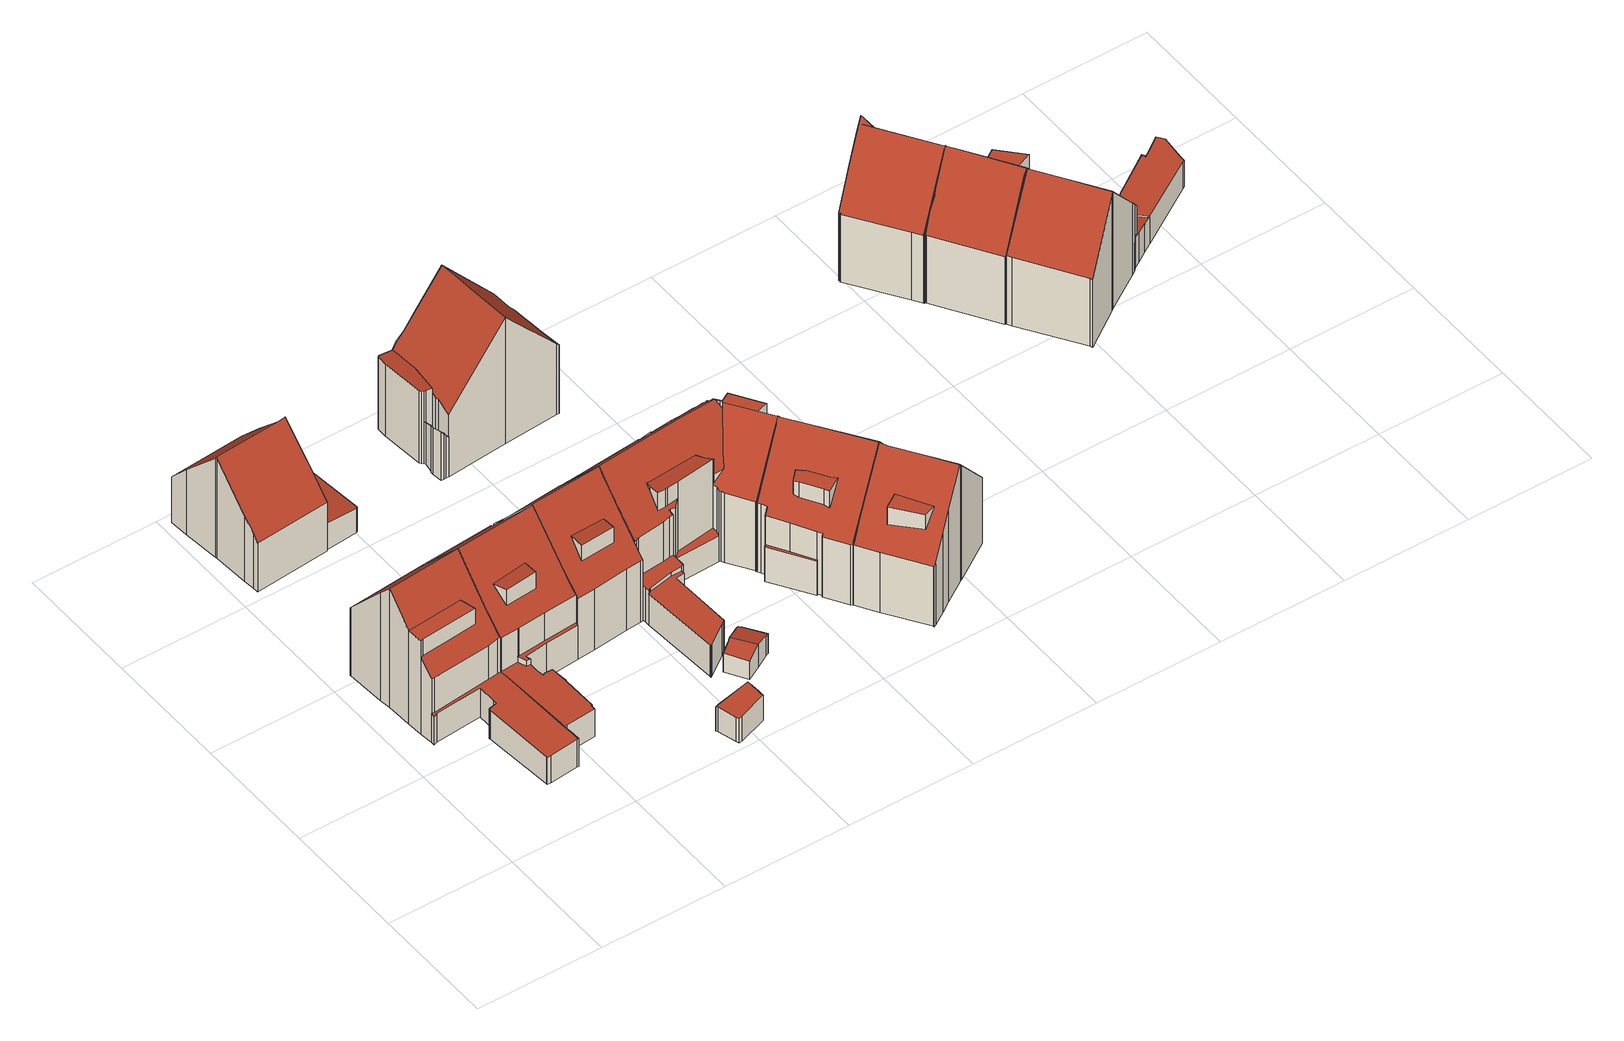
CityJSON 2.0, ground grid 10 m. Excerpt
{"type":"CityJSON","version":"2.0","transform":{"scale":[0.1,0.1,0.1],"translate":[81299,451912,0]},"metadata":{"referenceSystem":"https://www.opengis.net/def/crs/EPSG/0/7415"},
"CityObjects":{
"building1":{"type":"Building","attributes":{"dak_type":"slanted","data_area":62.7,"data_coverage":0.885,"geconstateerd":false,"gid":13467484,"h_dak_50p":7.78,"h_dak_70p":8.94,"h_dak_max":11.41,"h_dak_min":2.75,"h_maaiveld":0.327,"kas_warenhuis":false,"lod11_replace":false,"ondergronds_type":"above ground","oorspronkelijkbouwjaar":1929,"pw_actueel":"yes","pw_bron":"ahn3","reconstructie_methode":"tudelft3d-geoflow","reconstruction_skipped":false,"rmse_lod12":3.49,"rmse_lod13":1.16,"rmse_lod22":0.096,"rn":1,"status":"Pand in gebruik","t_run":136.07,"val3dity_codes_lod12":"[]","val3dity_codes_lod13":"[]","val3dity_codes_lod22":"[]"},"children":["building1-1"]},
"building1-1":{"type":"BuildingPart","parents":["building1"],"geometry":[{"type":"Solid","lod":"2.2","boundaries":[[[[0,1,2,3,4,5,6,7,8,9,10,11,12,13,14,15,16,17,18,19,20,21,22,23,24,25,26,27,28,29,30]],[[31,26,25,32]],[[33,2,1,34]],[[35,24,23,36]],[[37,19,18,38]],[[39,22,21,40]],[[40,21,20,41]],[[38,18,17,42]],[[42,17,16,43]],[[44,15,14,45]],[[43,16,15,44]],[[46,12,11,47]],[[48,3,2,33]],[[32,25,24,35]],[[49,50,8,7,51]],[[52,6,5,53]],[[54,55,56]],[[51,7,6,52]],[[57,27,26,31,58]],[[59,28,27,57,60]],[[61,9,8,50]],[[62,29,28,59]],[[63,64,55,54]],[[65,0,30,66]],[[66,30,29,62]],[[60,57,64,63]],[[58,31,67,68]],[[69,70,50,49]],[[71,72,70,69]],[[73,13,12,46]],[[68,67,72,71]],[[36,23,22,39]],[[45,14,13,73]],[[74,4,3,48]],[[53,5,4,74]],[[34,1,0,65]],[[47,11,10,75]],[[41,20,19,37]],[[75,10,9,61]],[[60,63,54,56,76,59]],[[71,69,49,51,52,53,77,62,59,76,56,55,64,57,58,68]],[[34,65,66,62,77,53,74,48,33]],[[46,47,75,61,50,70,72,67,31,32,35,36,39,40,41,37,38,42,43,44,45,73]]]],"semantics":{"surfaces":[{"type":"GroundSurface"},{"type":"WallSurface","on_footprint_edge":true},{"type":"WallSurface","on_footprint_edge":false},{"type":"RoofSurface"}],"values":[[0,1,1,1,1,1,1,1,1,1,1,1,1,1,1,1,2,1,1,1,1,1,2,1,1,2,2,2,2,1,2,1,1,1,1,1,1,1,1,3,3,3,3]]}}]},
"building2":{"type":"Building","attributes":{"dak_type":"slanted","data_area":33.39,"data_coverage":0.649,"geconstateerd":false,"gid":8998614,"h_dak_50p":7.61,"h_dak_70p":8.36,"h_dak_max":9.43,"h_dak_min":4.65,"h_maaiveld":0.327,"kas_warenhuis":false,"lod11_replace":false,"ondergronds_type":"above ground","oorspronkelijkbouwjaar":1929,"pw_actueel":"yes","pw_bron":"ahn3","reconstructie_methode":"tudelft3d-geoflow","reconstruction_skipped":false,"rmse_lod12":1.29,"rmse_lod13":1.17,"rmse_lod22":0.0284,"rn":1,"status":"Pand in gebruik","t_run":61.93,"val3dity_codes_lod12":"[]","val3dity_codes_lod13":"[]","val3dity_codes_lod22":"[]"},"children":["building2-1"]},
"building2-1":{"type":"BuildingPart","parents":["building2"],"geometry":[{"type":"Solid","lod":"2.2","boundaries":[[[[78,79,80,81,82,83,84,85,86,87,88,89,90,91,92]],[[93,83,82,94]],[[95,85,84,96]],[[97,80,79,98]],[[99,90,89,100]],[[101,81,80,97]],[[96,84,83,93]],[[94,82,81,101]],[[102,88,87,103]],[[103,87,86,104]],[[104,86,85,95]],[[105,92,91,106]],[[106,91,90,99]],[[107,78,92,105]],[[98,79,78,107]],[[100,89,88,102]],[[97,98,107,105,106,99,100,108,109,93,94,101]],[[100,102,103,104,95,96,93,109,108]]]],"semantics":{"surfaces":[{"type":"GroundSurface"},{"type":"WallSurface","on_footprint_edge":true},{"type":"RoofSurface"}],"values":[[0,1,1,1,1,1,1,1,1,1,1,1,1,1,1,1,2,2]]}}]},
"building3":{"type":"Building","attributes":{"dak_type":"slanted","data_area":64.74,"data_coverage":0.905,"geconstateerd":false,"gid":17623552,"h_dak_50p":7.92,"h_dak_70p":9.03,"h_dak_max":11.25,"h_dak_min":2.81,"h_maaiveld":0.303,"kas_warenhuis":false,"lod11_replace":false,"ondergronds_type":"above ground","oorspronkelijkbouwjaar":1929,"pw_actueel":"yes","pw_bron":"ahn3","reconstructie_methode":"tudelft3d-geoflow","reconstruction_skipped":false,"rmse_lod12":3.25,"rmse_lod13":1.45,"rmse_lod22":0.0509,"rn":1,"status":"Pand in gebruik","t_run":132.29,"val3dity_codes_lod12":"[]","val3dity_codes_lod13":"[]","val3dity_codes_lod22":"[]"},"children":["building3-1"]},
"building3-1":{"type":"BuildingPart","parents":["building3"],"geometry":[{"type":"Solid","lod":"2.2","boundaries":[[[[2,110,111,112,113,114,115,116,117,118,119,120,121,122,123,124,125,126,127,128,129,130,131,10,132,133,8,134,135,5,3]],[[136,119,118,137]],[[137,118,117,138]],[[139,140,141]],[[140,139,142,143]],[[144,126,125,145]],[[50,8,133,146]],[[147,50,148,149]],[[53,5,135,150]],[[138,117,116,151]],[[152,153,151,154]],[[75,10,131,155]],[[156,111,110,157]],[[33,2,3,158]],[[159,123,122,160]],[[161,115,114,162]],[[154,151,116,115,161]],[[163,164,165,166]],[[166,165,120,119,136]],[[160,122,121,167]],[[167,121,120,165]],[[168,127,126,144]],[[169,128,127,168]],[[150,135,134,170]],[[143,142,171]],[[162,114,113,172]],[[173,112,111,156]],[[174,175,164,163]],[[158,3,5,53]],[[157,110,2,33]],[[172,113,112,173]],[[155,131,130,176]],[[177,129,128,169]],[[176,130,129,177]],[[178,179,153,152]],[[145,125,124,180]],[[180,124,123,159]],[[170,134,8,50,147]],[[146,133,132,181]],[[181,132,10,75]],[[149,148,175,174,182]],[[182,174,179,178]],[[143,171,141,140]],[[172,173,156,157,33,158,53,183,184,162]],[[177,169,168,144,145,180,159,160,167,165,164,175,148,50,146,181,75,155,176]],[[179,174,163,166,136,137,138,151,153]],[[182,178,152,154,161,162,184,183,53,150,170,147,149],[139,141,171,142]]]],"semantics":{"surfaces":[{"type":"GroundSurface"},{"type":"WallSurface","on_footprint_edge":true},{"type":"WallSurface","on_footprint_edge":false},{"type":"RoofSurface"}],"values":[[0,1,1,2,2,1,1,2,1,1,2,1,1,1,1,1,1,2,1,1,1,1,1,1,2,1,1,2,1,1,1,1,1,1,2,1,1,1,1,1,2,2,3,3,3,3,3]]}}]},
"building4":{"type":"Building","attributes":{"dak_type":"horizontal","data_area":14.89,"data_coverage":0.859,"geconstateerd":false,"gid":9079049,"h_dak_50p":2.52,"h_dak_70p":2.57,"h_dak_max":2.8,"h_dak_min":2.33,"h_maaiveld":0.331,"kas_warenhuis":false,"lod11_replace":false,"ondergronds_type":"above ground","oorspronkelijkbouwjaar":1926,"pw_actueel":"yes","pw_bron":"ahn3","reconstructie_methode":"tudelft3d-geoflow","reconstruction_skipped":false,"rmse_lod12":0.107,"rmse_lod13":0.111,"rmse_lod22":0.0281,"rn":1,"status":"Pand in gebruik","t_run":44.8,"val3dity_codes_lod12":"[]","val3dity_codes_lod13":"[]","val3dity_codes_lod22":"[]"},"children":["building4-1"]},
"building4-1":{"type":"BuildingPart","parents":["building4"],"geometry":[{"type":"Solid","lod":"2.2","boundaries":[[[[185,186,187,81,188,189,190,191,192]],[[193,189,188,194]],[[195,186,185,196]],[[197,190,189,193]],[[198,192,191,199]],[[200,187,186,195]],[[201,81,187,200]],[[199,191,190,197]],[[194,188,81,201]],[[196,185,192,198]],[[193,194,201,200,195,196,198,199,197]]]],"semantics":{"surfaces":[{"type":"GroundSurface"},{"type":"WallSurface","on_footprint_edge":true},{"type":"RoofSurface"}],"values":[[0,1,1,1,1,1,1,1,1,1,2]]}}]},
"building5":{"type":"Building","attributes":{"dak_type":"horizontal","data_area":3.31,"data_coverage":0.661,"geconstateerd":false,"gid":12947289,"h_dak_50p":2.63,"h_dak_70p":2.64,"h_dak_max":2.71,"h_dak_min":2.62,"h_maaiveld":0.403,"kas_warenhuis":false,"lod11_replace":false,"ondergronds_type":"above ground","oorspronkelijkbouwjaar":1929,"pw_actueel":"yes","pw_bron":"ahn3","reconstructie_methode":"tudelft3d-geoflow","reconstruction_skipped":false,"rmse_lod12":0.0195,"rmse_lod13":0.0203,"rmse_lod22":0.0182,"rn":1,"status":"Pand in gebruik","t_run":38.38,"val3dity_codes_lod12":"[]","val3dity_codes_lod13":"[]","val3dity_codes_lod22":"[]"},"children":["building5-1"]},
"building5-1":{"type":"BuildingPart","parents":["building5"],"geometry":[{"type":"Solid","lod":"2.2","boundaries":[[[[202,203,204,205,206,207,208,209,210,211,212,213]],[[214,203,202,215]],[[215,202,213,216]],[[216,213,212,217]],[[218,204,203,214]],[[219,205,204,218]],[[220,211,210,221]],[[221,210,209,222]],[[217,212,211,220]],[[222,209,208,223]],[[224,207,206,225]],[[225,206,205,219]],[[223,208,207,224]],[[221,222,223,224,225,219,218,214,215,216,217,220]]]],"semantics":{"surfaces":[{"type":"GroundSurface"},{"type":"WallSurface","on_footprint_edge":true},{"type":"RoofSurface"}],"values":[[0,1,1,1,1,1,1,1,1,1,1,1,1,2]]}}]},
"building6":{"type":"Building","attributes":{"dak_type":"slanted","data_area":44.08,"data_coverage":0.915,"geconstateerd":false,"gid":17520472,"h_dak_50p":8.66,"h_dak_70p":9.41,"h_dak_max":11.18,"h_dak_min":3.42,"h_maaiveld":0.313,"kas_warenhuis":false,"lod11_replace":false,"ondergronds_type":"above ground","oorspronkelijkbouwjaar":1929,"pw_actueel":"yes","pw_bron":"ahn3","reconstructie_methode":"tudelft3d-geoflow","reconstruction_skipped":false,"rmse_lod12":1.88,"rmse_lod13":1.87,"rmse_lod22":0.354,"rn":1,"status":"Pand in gebruik","t_run":81.74,"val3dity_codes_lod12":"[]","val3dity_codes_lod13":"[]","val3dity_codes_lod22":"[]"},"children":["building6-1"]},
"building6-1":{"type":"BuildingPart","parents":["building6"],"geometry":[{"type":"Solid","lod":"2.2","boundaries":[[[[226,227,228,229,117,116,230,231,232,233,234,235,236,237,238,239]],[[240,237,236,241]],[[242,117,229,243]],[[154,116,117,242]],[[244,245,246,247]],[[245,244,248]],[[249,226,239,250]],[[251,232,231,252]],[[253,230,116,154]],[[254,233,232,251]],[[255,238,237,240]],[[247,246,256]],[[243,229,228,257]],[[250,239,238,255]],[[258,234,233,259]],[[260,235,234,258]],[[257,228,227,261]],[[261,227,226,249]],[[259,233,254]],[[241,236,235,260]],[[252,231,230,253]],[[257,261,249,250,255,240,262,263,252,253,154,242,243],[246,245,248,256]],[[256,248,244,247]],[[241,260,258,259,254,251,252,263,262,240]]]],"semantics":{"surfaces":[{"type":"GroundSurface"},{"type":"WallSurface","on_footprint_edge":true},{"type":"WallSurface","on_footprint_edge":false},{"type":"RoofSurface"}],"values":[[0,1,1,1,2,2,1,1,1,1,1,2,1,1,1,1,1,1,1,1,1,3,3,3]]}}]},
"building7":{"type":"Building","attributes":{"dak_type":"slanted","data_area":4.02,"data_coverage":0.75,"geconstateerd":false,"gid":6585314,"h_dak_50p":2.31,"h_dak_70p":2.42,"h_dak_max":2.56,"h_dak_min":2,"h_maaiveld":0.35,"kas_warenhuis":false,"lod11_replace":false,"ondergronds_type":"above ground","oorspronkelijkbouwjaar":1929,"pw_actueel":"yes","pw_bron":"ahn3","reconstructie_methode":"tudelft3d-geoflow","reconstruction_skipped":false,"rmse_lod12":0.153,"rmse_lod13":0.137,"rmse_lod22":0.0438,"rn":1,"status":"Pand in gebruik","t_run":40.99,"val3dity_codes_lod12":"[]","val3dity_codes_lod13":"[]","val3dity_codes_lod22":"[]"},"children":["building7-1"]},
"building7-1":{"type":"BuildingPart","parents":["building7"],"geometry":[{"type":"Solid","lod":"2.2","boundaries":[[[[264,265,266,267,268,269,270,271,272,273]],[[274,268,267,275]],[[275,267,266,276]],[[277,270,269,278]],[[279,271,270,277]],[[278,269,268,274]],[[276,266,265,280]],[[280,265,264,281]],[[281,264,273,282]],[[283,272,271,279]],[[282,273,272,283]],[[282,284,275,276,280,281]],[[275,284,282,283,279,277,278,274]]]],"semantics":{"surfaces":[{"type":"GroundSurface"},{"type":"WallSurface","on_footprint_edge":true},{"type":"RoofSurface"}],"values":[[0,1,1,1,1,1,1,1,1,1,1,2,2]]}}]},
"building8":{"type":"Building","attributes":{"dak_type":"slanted","data_area":115.79,"data_coverage":0.895,"geconstateerd":false,"gid":17516832,"h_dak_50p":8.61,"h_dak_70p":9.39,"h_dak_max":11.38,"h_dak_min":2.66,"h_maaiveld":0.324,"kas_warenhuis":false,"lod11_replace":false,"ondergronds_type":"above ground","oorspronkelijkbouwjaar":1929,"pw_actueel":"yes","pw_bron":"ahn3","reconstructie_methode":"tudelft3d-geoflow","reconstruction_skipped":false,"rmse_lod12":2.67,"rmse_lod13":1.3,"rmse_lod22":0.152,"rn":1,"status":"Pand in gebruik","t_run":269.24,"val3dity_codes_lod12":"[]","val3dity_codes_lod13":"[]","val3dity_codes_lod22":"[]"},"children":["building8-1"]},
"building8-1":{"type":"BuildingPart","parents":["building8"],"geometry":[{"type":"Solid","lod":"2.2","boundaries":[[[[285,286,287,288,289,290,291,292,293,294,295,296,297,298,299,300,237,234,301,302,303,304,305,306,307,308,309,310,311,312,313,314,315,316,317,318,319,320,321,322,323,324,325,326,327,328,329]],[[330,307,306,331]],[[332,313,312,333]],[[334,298,297,335,336]],[[337,310,309,338]],[[339,340,341]],[[342,343,344,345]],[[346,321,320,347]],[[347,320,319,348]],[[349,350,351,352]],[[348,319,318,353]],[[354,355,356,357]],[[353,318,317,358]],[[359,316,315,360]],[[361,362,288,287,363]],[[364,365,366,367]],[[331,306,305,368]],[[369,370,371]],[[372,373,374,375]],[[376,377,378,379]],[[380,381,382,383]],[[384,328,327,385,386]],[[363,287,286,387]],[[352,351,388,389,390,391]],[[390,389,392,393]],[[393,392,394,395]],[[395,394,326,325,396]],[[397,322,321,346]],[[398,323,322,397]],[[335,297,296,399]],[[399,296,295,400]],[[400,295,294,401]],[[402,293,292,403]],[[401,294,293,402]],[[404,302,301,405]],[[403,292,291,406]],[[406,291,290,407]],[[408,409,410,411]],[[409,299,298,334]],[[336,335,355,354]],[[258,234,237,240]],[[412,329,328,384]],[[338,309,308,413]],[[414,415,416]],[[373,372,417]],[[360,315,314,418]],[[413,308,307,330]],[[405,301,234,258]],[[368,305,419]],[[420,303,302,404]],[[421,422,423]],[[345,344,350,349]],[[379,378,381,380]],[[383,382,285,329,412]],[[424,425,362,361]],[[426,289,288,362]],[[407,290,289,426]],[[358,317,316,359]],[[391,390,427,428,429]],[[429,428,430,431]],[[396,325,324,432]],[[411,410,377,376]],[[240,237,300,433]],[[433,300,299,409,408]],[[370,369,365,364]],[[432,324,323,398]],[[428,427,416]],[[419,305,304,434]],[[367,366,415,414]],[[435,436,437]],[[357,356,425,424]],[[434,304,303,420]],[[333,312,311,438]],[[375,374,439]],[[431,430,440]],[[438,311,310,337]],[[418,314,313,332]],[[422,421,343,342]],[[387,286,285,382]],[[385,327,326,394]],[[386,385,388,351]],[[335,399,400,401,402,403,406,407,426,362,425,356,355]],[[377,410,409,334,336,354,357,424,361,363,387,382,381,378]],[[415,366,365,369,371,441,442,443,240,433,408,411,376,379,380,383,412,384,386,351,350,344,343,421,423,444,440,430,428,416]],[[414,416,427,390,393,395,396,432,398,397,346,347,445,364,367]],[[330,331,368,419,434,420,404,405,258,240,443,442,441,371,435,437,446,339,341,337,338,413]],[[440,444,423,422,342,345,349,352,391,429,431]],[[437,436,435,371,370,364,445,347,348,353,358,359,360,418,332,333,438,337,341,340,339,446],[439,374,373,417]],[[439,417,372,375]],[[388,385,394,392,389]]]],"semantics":{"surfaces":[{"type":"GroundSurface"},{"type":"WallSurface","on_footprint_edge":true},{"type":"WallSurface","on_footprint_edge":false},{"type":"RoofSurface"}],"values":[[0,1,1,1,1,2,2,1,1,2,1,2,1,1,1,2,1,2,2,2,2,1,1,2,2,2,1,1,1,1,1,1,1,1,1,1,1,2,1,2,1,1,1,2,2,1,1,1,1,1,2,2,2,1,2,1,1,1,2,2,1,2,1,1,2,1,2,1,2,2,2,1,1,2,2,1,1,2,1,1,2,3,3,3,3,3,3,3,3,3]]}}]},
"building9":{"type":"Building","attributes":{"dak_type":"slanted","data_area":50.31,"data_coverage":0.775,"geconstateerd":false,"gid":17522886,"h_dak_50p":9.15,"h_dak_70p":10.08,"h_dak_max":11.78,"h_dak_min":3.71,"h_maaiveld":0.346,"kas_warenhuis":false,"lod11_replace":false,"ondergronds_type":"above ground","oorspronkelijkbouwjaar":1926,"pw_actueel":"yes","pw_bron":"ahn3","reconstructie_methode":"tudelft3d-geoflow","reconstruction_skipped":false,"rmse_lod12":2.1,"rmse_lod13":2.76,"rmse_lod22":0.278,"rn":1,"status":"Pand in gebruik","t_run":110.5,"val3dity_codes_lod12":"[]","val3dity_codes_lod13":"[]","val3dity_codes_lod22":"[]"},"children":["building9-1"]},
"building9-1":{"type":"BuildingPart","parents":["building9"],"geometry":[{"type":"Solid","lod":"2.2","boundaries":[[[[447,448,449,450,451,452,453,454,455,456,457,458,459,460,461,462,463,464,465,466,467,468,469,470,471,472]],[[473,471,470,474]],[[474,470,469,475]],[[475,469,468,476]],[[477,462,461,478]],[[478,461,460,479]],[[480,466,465,481]],[[482,467,466,480]],[[483,472,471,473]],[[476,468,467,482]],[[484,485,486,487]],[[488,489,485,484]],[[490,452,451,491]],[[492,463,462,477]],[[493,464,463,492]],[[481,465,464,493]],[[494,495,496,497,498]],[[479,460,459,499]],[[500,457,456,501,502]],[[502,501,495,494]],[[503,458,457,500]],[[504,453,452,490]],[[505,447,472,483]],[[506,455,454,507]],[[507,454,453,504]],[[498,497,508]],[[497,496,489,488]],[[501,456,455,506]],[[491,451,450,509]],[[499,459,458,503]],[[510,449,448,486]],[[509,450,449,510]],[[487,486,448,447,505]],[[505,483,473,474,475,476,482,480,511]],[[479,499,503,500,502,494,498,508,512,513,514,477,478]],[[508,497,488,484,487,505,511,480,481,493,492,477,514,513,512]],[[509,510,486,485,489,496,495,501,506,507,504,490,491]]]],"semantics":{"surfaces":[{"type":"GroundSurface"},{"type":"WallSurface","on_footprint_edge":true},{"type":"WallSurface","on_footprint_edge":false},{"type":"RoofSurface"}],"values":[[0,1,1,1,1,1,1,1,1,1,2,2,1,1,1,1,2,1,1,2,1,1,1,1,1,2,2,1,1,1,1,1,1,3,3,3,3]]}}]},
"object1":{"type":"GenericCityObject","attributes":{"dak_type":"slanted","data_area":52.12,"data_coverage":0.875,"geconstateerd":false,"gid":8876272,"h_dak_50p":8.67,"h_dak_70p":9.42,"h_dak_max":11.16,"h_dak_min":3.35,"h_maaiveld":0.313,"kas_warenhuis":false,"lod11_replace":false,"ondergronds_type":"above ground","oorspronkelijkbouwjaar":1929,"pw_actueel":"yes","pw_bron":"ahn3","reconstructie_methode":"tudelft3d-geoflow","reconstruction_skipped":false,"rmse_lod12":1.84,"rmse_lod13":1.48,"rmse_lod22":0.15,"rn":1,"status":"Pand in gebruik","t_run":111.52,"val3dity_codes_lod12":"[]","val3dity_codes_lod13":"[]","val3dity_codes_lod22":"[]"},"children":["object1-1"]},
"object1-1":{"type":"BuildingPart","parents":["object1"],"geometry":[{"type":"Solid","lod":"2.2","boundaries":[[[[515,516,517,518,519,520,521,522,523,524,525,526,527,528,529,322,530,320,531,319,532]],[[533,517,516,534]],[[535,518,517,533]],[[536,529,528,537]],[[538,539,524,523,540]],[[541,521,520,542]],[[543,544,545,546]],[[544,543,547]],[[548,519,518,535]],[[549,550,551]],[[552,553,554,555]],[[556,522,521,541]],[[540,523,522,556]],[[557,531,320,347]],[[348,319,531,557]],[[397,322,529,536]],[[558,530,322,397]],[[347,320,530,558]],[[546,545,559,560]],[[561,562,563,564]],[[562,527,526,565]],[[560,559,553,552]],[[566,515,532,567]],[[567,532,319,348]],[[537,528,527,562,561]],[[568,525,524,539]],[[564,563,539,538]],[[542,520,519,548]],[[565,526,525,568]],[[555,554,550,549]],[[534,516,515,566]],[[560,552,555,549,551,569,547,543,546]],[[561,564,538,540,556,541,542,548,535,570,571,347,558,397,536,537],[569,551,550,554,553,559,545,544,547]],[[565,568,539,563,562]],[[535,533,534,566,567,348,557,347,571,570]]]],"semantics":{"surfaces":[{"type":"GroundSurface"},{"type":"WallSurface","on_footprint_edge":true},{"type":"WallSurface","on_footprint_edge":false},{"type":"RoofSurface"}],"values":[[0,1,1,1,1,1,2,2,1,2,2,1,1,1,1,1,1,1,2,2,1,2,1,1,1,1,2,1,1,2,1,3,3,3,3]]}}]},
"building10":{"type":"Building","attributes":{"dak_type":"slanted","data_area":44.51,"data_coverage":0.913,"geconstateerd":false,"gid":13087737,"h_dak_50p":8.66,"h_dak_70p":9.4,"h_dak_max":11.12,"h_dak_min":3.42,"h_maaiveld":0.289,"kas_warenhuis":false,"lod11_replace":false,"ondergronds_type":"above ground","oorspronkelijkbouwjaar":1929,"pw_actueel":"yes","pw_bron":"ahn3","reconstructie_methode":"tudelft3d-geoflow","reconstruction_skipped":false,"rmse_lod12":1.88,"rmse_lod13":1.87,"rmse_lod22":0.376,"rn":1,"status":"Pand in gebruik","t_run":93.8,"val3dity_codes_lod12":"[]","val3dity_codes_lod13":"[]","val3dity_codes_lod22":"[]"},"children":["building10-1"]},
"building10-1":{"type":"BuildingPart","parents":["building10"],"geometry":[{"type":"Solid","lod":"2.2","boundaries":[[[[572,518,573,574,575,576,577,578,579,580,581,582,583,584,585,586,587,520,588]],[[589,576,575,590]],[[542,520,587,591]],[[592,578,577,593]],[[590,575,574,594]],[[593,577,576,589]],[[595,573,518,596]],[[597,572,588,598]],[[599,580,579,600]],[[594,574,573,595]],[[600,579,578,592]],[[598,588,520,542]],[[601,582,581,602]],[[603,586,585,604]],[[604,585,584,605]],[[591,587,586,603]],[[602,581,580,599]],[[606,607,608]],[[609,610,611]],[[612,583,582,601]],[[605,584,583,612]],[[607,606,610,609]],[[596,518,572,597]],[[594,595,596,613,614,602,599,600,592,593,589,590]],[[607,609,611,608]],[[602,614,613,596,597,598,542,591,603,604,605,612,601],[611,610,606,608]]]],"semantics":{"surfaces":[{"type":"GroundSurface"},{"type":"WallSurface","on_footprint_edge":true},{"type":"WallSurface","on_footprint_edge":false},{"type":"RoofSurface"}],"values":[[0,1,1,1,1,1,1,1,1,1,1,1,1,1,1,1,1,2,2,1,1,2,1,3,3,3]]}}]},
"building11":{"type":"Building","attributes":{"dak_type":"slanted","data_area":62.21,"data_coverage":0.93,"geconstateerd":false,"gid":618082,"h_dak_50p":7.96,"h_dak_70p":9.11,"h_dak_max":11.42,"h_dak_min":2.88,"h_maaiveld":0.323,"kas_warenhuis":false,"lod11_replace":false,"ondergronds_type":"above ground","oorspronkelijkbouwjaar":1929,"pw_actueel":"yes","pw_bron":"ahn3","reconstructie_methode":"tudelft3d-geoflow","reconstruction_skipped":false,"rmse_lod12":3.23,"rmse_lod13":1.43,"rmse_lod22":0.186,"rn":1,"status":"Pand in gebruik","t_run":119.88,"val3dity_codes_lod12":"[]","val3dity_codes_lod13":"[]","val3dity_codes_lod22":"[]"},"children":["building11-1"]},
"building11-1":{"type":"BuildingPart","parents":["building11"],"geometry":[{"type":"Solid","lod":"2.2","boundaries":[[[[615,616,617,618,619,620,621,622,623,624,625,626,627,628,629,630,631,632,633,634,635,636,637]],[[638,621,620,639]],[[640,633,632,641]],[[642,627,626,643]],[[639,620,619,644]],[[645,618,617,646]],[[647,634,633,640]],[[648,615,637,649]],[[650,651,625,624,652]],[[653,654,651,650]],[[655,636,635,656,657]],[[643,626,625,651]],[[658,631,630,659]],[[660,661,629,628,662]],[[663,664,661,660]],[[652,624,623,665]],[[646,617,616,666]],[[644,619,618,645]],[[662,628,627,642]],[[656,635,634,647]],[[649,637,636,655]],[[659,630,629,661]],[[641,632,631,658]],[[657,656,667,668]],[[668,667,669,670]],[[666,616,615,648]],[[671,622,621,638]],[[665,623,622,671]],[[672,673,664,663]],[[670,669,673,672]],[[654,653,674]],[[667,656,647,640,641,658,659,661,664,673,669]],[[674,653,650,652,665,671,638,639,644,645,646,666,648,649,655,675]],[[672,663,660,662,642,643,651,654,674,675,655,657,668,670]]]],"semantics":{"surfaces":[{"type":"GroundSurface"},{"type":"WallSurface","on_footprint_edge":true},{"type":"WallSurface","on_footprint_edge":false},{"type":"RoofSurface"}],"values":[[0,1,1,1,1,1,1,1,1,2,1,1,1,1,2,1,1,1,1,1,1,1,1,2,2,1,1,1,2,2,2,3,3,3]]}}]},
"building12":{"type":"Building","attributes":{"dak_type":"slanted","data_area":42.34,"data_coverage":0.923,"geconstateerd":false,"gid":9072922,"h_dak_50p":8.8,"h_dak_70p":9.46,"h_dak_max":11.33,"h_dak_min":6.09,"h_maaiveld":0.315,"kas_warenhuis":false,"lod11_replace":false,"ondergronds_type":"above ground","oorspronkelijkbouwjaar":1929,"pw_actueel":"yes","pw_bron":"ahn3","reconstructie_methode":"tudelft3d-geoflow","reconstruction_skipped":false,"rmse_lod12":1.65,"rmse_lod13":1.64,"rmse_lod22":0.0365,"rn":1,"status":"Pand in gebruik","t_run":90.38,"val3dity_codes_lod12":"[]","val3dity_codes_lod13":"[]","val3dity_codes_lod22":"[]"},"children":["building12-1"]},
"building12-1":{"type":"BuildingPart","parents":["building12"],"geometry":[{"type":"Solid","lod":"2.2","boundaries":[[[[676,677,678,679,680,636,681,682,634,683,684,685,686,687,688]],[[689,682,681,690]],[[691,686,685,692]],[[690,681,636,655]],[[693,687,686,691]],[[694,688,687,693]],[[695,696,697,698]],[[699,634,682,689]],[[655,636,680,700]],[[701,678,677,702]],[[703,676,688,694]],[[702,677,676,703]],[[700,680,679,704]],[[705,684,683,706]],[[692,685,684,705]],[[706,683,634,699]],[[698,697,707]],[[704,679,678,701]],[[696,695,708]],[[702,703,709,710,711,655,700,704,701]],[[708,695,698,707]],[[705,706,699,689,690,655,711,710,709,703,694,693,691,692],[696,708,707,697]]]],"semantics":{"surfaces":[{"type":"GroundSurface"},{"type":"WallSurface","on_footprint_edge":true},{"type":"WallSurface","on_footprint_edge":false},{"type":"RoofSurface"}],"values":[[0,1,1,1,1,1,2,1,1,1,1,1,1,1,1,1,2,1,2,3,3,3]]}}]},
"building13":{"type":"Building","attributes":{"dak_type":"slanted","data_area":78.5,"data_coverage":0.934,"geconstateerd":false,"gid":8878010,"h_dak_50p":6.79,"h_dak_70p":8.69,"h_dak_max":11.44,"h_dak_min":2.52,"h_maaiveld":0.3,"kas_warenhuis":false,"lod11_replace":false,"ondergronds_type":"above ground","oorspronkelijkbouwjaar":1929,"pw_actueel":"yes","pw_bron":"ahn3","reconstructie_methode":"tudelft3d-geoflow","reconstruction_skipped":false,"rmse_lod12":3.95,"rmse_lod13":1.28,"rmse_lod22":0.184,"rn":1,"status":"Pand in gebruik","t_run":171.38,"val3dity_codes_lod12":"[]","val3dity_codes_lod13":"[]","val3dity_codes_lod22":"[]"},"children":["building13-1"]},
"building13-1":{"type":"BuildingPart","parents":["building13"],"geometry":[{"type":"Solid","lod":"2.2","boundaries":[[[[712,713,714,715,716,717,718,719,720,721,722,723,724,725,726,677,727,676,728,729,730,731,732,733,734,735,736,737,738,739,740,741,742,743,744,745,746,747]],[[748,712,747,749]],[[750,714,713,751]],[[752,744,743,753]],[[754,740,739,755]],[[756,757,758,759]],[[760,733,732,761]],[[762,724,723,763]],[[764,761,732,731,765]],[[766,721,720,767,768]],[[759,758,769,770]],[[703,676,727,771]],[[772,773,774,775]],[[776,734,733,760]],[[777,742,741,778]],[[753,743,742,777]],[[779,746,745,780]],[[773,738,737,781]],[[771,727,677,782]],[[783,726,725,784]],[[782,677,726,783]],[[785,736,735,786]],[[786,735,734,776]],[[781,737,736,785]],[[775,774,757,756]],[[755,739,738,773,772]],[[787,729,728,788]],[[789,730,729,787]],[[790,791,792,793]],[[793,792,761,764]],[[784,725,724,762]],[[763,723,722,794]],[[794,722,721,766]],[[768,767,795,796]],[[767,720,719,797]],[[796,795,798,799]],[[800,717,716,801]],[[770,769,801,802]],[[799,798,803,804]],[[780,745,744,752]],[[802,801,716,715,805]],[[765,731,730,789]],[[788,728,676,703]],[[804,803,791,790]],[[778,741,740,754]],[[797,719,718,806]],[[806,718,717,800]],[[805,715,714,750]],[[751,713,712,748]],[[749,747,746,779]],[[794,807,808,703,771,782,783,784,762,763]],[[806,800,801,769,758,757,774,773,781,785,786,776,760,761,792,791,803,798,795,767,797]],[[804,790,793,764,765,789,787,788,703,808,807,794,766,768,796,799]],[[749,779,780,752,753,777,778,754,755,772,775,756,759,770,802,805,750,751,748]]]],"semantics":{"surfaces":[{"type":"GroundSurface"},{"type":"WallSurface","on_footprint_edge":true},{"type":"WallSurface","on_footprint_edge":false},{"type":"RoofSurface"}],"values":[[0,1,1,1,1,2,1,1,1,1,2,1,2,1,1,1,1,1,1,1,1,1,1,1,2,1,1,1,2,2,1,1,1,2,1,2,1,2,2,1,1,1,1,2,1,1,1,1,1,1,3,3,3,3]]}}]}
},
"vertices":[
[18,206,3],[18,207,3],[77,212,3],[77,211,3],[77,207,3],[80,172,3],[81,152,3],[82,140,3],[83,129,3],[84,125,3],[88,64,3],[89,55,3],[89,49,3],[88,49,3],[65,47,3],[62,47,3],[62,48,3],[57,104,3],[57,105,3],[58,106,3],[59,106,3],[64,107,3],[64,110,3],[64,125,3],[27,122,3],[24,121,3],[24,124,3],[23,134,3],[22,147,3],[21,167,3],[20,176,3],[24,124,29],[24,121,28],[77,212,64],[18,207,64],[27,122,29],[64,125,29],[58,106,29],[57,105,29],[64,110,29],[64,107,29],[59,106,29],[57,104,29],[62,48,27],[62,47,27],[65,47,27],[89,49,28],[89,55,28],[77,211,65],[83,129,61],[83,129,30],[82,140,73],[81,152,86],[80,172,110],[70,139,87],[70,139,73],[67,151,87],[23,134,72],[24,124,60],[22,147,87],[23,134,87],[84,125,30],[21,167,110],[25,135,87],[25,135,72],[18,206,65],[20,176,100],[26,124,29],[26,124,60],[81,129,61],[81,129,30],[73,128,60],[73,128,30],[88,49,28],[77,207,70],[88,64,28],[24,147,87],[79,172,110],
[67,398,3],[69,379,3],[69,377,3],[69,376,3],[70,360,3],[71,354,3],[74,327,3],[75,312,3],[15,307,3],[15,312,3],[14,320,3],[12,349,3],[12,350,3],[9,379,3],[8,394,3],[71,354,94],[70,360,86],[75,312,47],[74,327,63],[69,377,68],[69,379,66],[12,350,92],[12,349,94],[69,376,69],[14,320,62],[15,312,53],[15,307,47],[8,394,44],[9,379,61],[67,398,45],[14,349,94],[68,353,94],
[79,212,3],[139,217,3],[139,216,3],[141,216,3],[144,177,3],[147,140,3],[148,134,3],[148,132,3],[121,130,3],[103,128,3],[104,124,3],[104,117,3],[105,111,3],[107,112,3],[113,112,3],[114,99,3],[114,98,3],[114,97,3],[115,70,3],[114,70,3],[114,66,3],[90,64,3],[88,68,3],[84,123,3],[82,138,3],[81,151,3],[103,128,34],[121,130,34],[148,132,34],[97,141,73],[97,141,87],[94,152,86],[122,143,73],[122,143,88],[114,98,29],[114,99,29],[84,123,30],[83,129,60],[84,129,30],[84,129,60],[81,151,86],[148,134,35],[121,132,60],[121,132,35],[148,134,60],[90,64,28],[139,217,64],[79,212,64],[77,211,64],[107,112,29],[105,111,29],[147,140,66],[144,177,110],[101,124,34],[101,124,29],[104,124,29],[104,124,34],[104,117,29],[114,97,29],[115,70,28],[82,138,71],[122,155,87],[141,216,64],[139,216,64],[98,130,35],[98,130,30],[114,66,28],[114,70,28],[99,130,60],[99,130,35],[113,112,29],[88,68,28],[98,130,60],[81,172,110],[143,177,110],
[75,313,3],[74,319,3],[69,374,3],[71,376,3],[95,377,3],[97,377,3],[102,316,3],[101,315,3],[95,377,23],[71,376,26],[74,319,27],[75,313,27],[97,377,23],[101,315,25],[102,316,25],[69,374,26],[69,376,26],
[184,24,4],[207,29,4],[212,30,4],[212,28,4],[212,18,4],[212,14,4],[212,13,4],[189,5,4],[187,5,4],[186,7,4],[182,22,4],[181,23,4],[207,29,26],[184,24,26],[181,23,26],[182,22,26],[212,30,26],[212,28,26],[186,7,26],[187,5,26],[189,5,26],[212,13,27],[212,14,27],[212,18,27],
[204,137,3],[202,137,3],[190,136,3],[162,133,3],[146,150,3],[144,178,3],[141,217,3],[144,217,3],[197,222,3],[198,220,3],[198,214,3],[201,182,3],[202,161,3],[204,138,3],[201,182,110],[198,214,73],[148,132,58],[162,133,58],[162,147,87],[162,147,73],[189,149,73],[189,149,87],[162,159,86],[204,137,58],[204,138,59],[141,217,64],[144,178,110],[146,150,78],[144,217,64],[202,161,86],[189,160,86],[190,136,58],[197,222,63],[144,217,63],[198,220,65],[202,137,58],[200,182,110],[145,178,110],
[228,50,4],[218,66,4],[226,71,4],[227,72,4],[238,79,4],[240,80,4],[242,78,4],[252,63,4],[250,62,4],[239,56,4],[238,79,23],[227,72,25],[226,71,24],[242,78,22],[240,80,22],[252,63,22],[218,66,21],[228,50,20],[239,56,25],[250,62,22],[228,72,25],
[238,150,3],[238,149,3],[238,139,3],[236,138,3],[236,135,3],[229,134,3],[231,83,3],[230,82,3],[227,80,3],[210,68,3],[209,67,3],[209,69,3],[205,132,3],[205,135,3],[204,146,3],[201,178,3],[199,222,3],[205,222,3],[266,228,3],[264,227,3],[276,228,3],[294,230,3],[301,230,3],[312,231,3],[314,230,3],[318,228,3],[322,227,3],[325,225,3],[332,214,3],[346,193,3],[347,191,3],[349,188,3],[349,187,3],[357,175,3],[358,174,3],[325,153,3],[293,132,3],[292,132,3],[292,133,3],[280,151,3],[279,154,3],[278,154,3],[242,153,3],[238,153,3],[237,153,3],[301,230,63],[294,230,63],[332,214,62],[325,225,63],[205,135,34],[205,132,31],[205,132,34],[318,228,67],[314,230,64],[310,212,86],[310,212,85],[315,221,75],[229,155,91],[229,155,75],[235,155,75],[235,155,91],[293,132,66],[325,153,109],[358,174,63],[237,155,91],[237,155,76],[246,156,76],[246,156,91],[357,175,63],[206,132,34],[206,132,31],[207,133,31],[207,133,34],[349,187,63],[349,188,63],[347,191,63],[236,138,34],[236,138,30],[238,139,34],[303,185,109],[303,185,103],[290,166,82],[290,166,85],[276,228,63],[302,187,106],[302,187,110],[300,190,110],[340,187,86],[340,187,72],[325,210,72],[325,210,86],[208,147,68],[208,147,34],[229,149,34],[229,149,69],[235,150,70],[235,150,34],[238,150,34],[238,150,70],[238,153,73],[242,153,26],[242,153,72],[238,149,34],[246,156,28],[277,160,29],[277,160,68],[277,160,91],[278,157,28],[278,157,68],[278,154,26],[278,154,66],[279,154,66],[292,132,65],[292,133,65],[209,69,31],[209,67,31],[210,68,31],[227,80,31],[230,82,31],[205,222,63],[199,222,63],[231,83,30],[229,134,30],[204,146,68],[204,146,34],[205,146,34],[205,146,68],[237,153,73],[312,231,63],[287,161,78],[287,161,77],[285,160,77],[328,183,86],[346,193,62],[276,228,64],[266,228,63],[229,164,86],[229,164,90],[229,168,90],[227,137,34],[227,137,31],[236,135,30],[278,160,69],[278,160,77],[278,160,91],[274,165,83],[274,165,90],[280,151,66],[201,178,105],[264,227,63],[302,195,105],[302,195,104],[304,199,100],[322,227,64],[314,204,86],[271,171,90],[291,189,110],[269,188,110],[202,182,110],[232,168,90],[324,154,109],[310,211,86],
[230,327,3],[181,323,3],[179,323,3],[177,323,3],[175,323,3],[174,331,3],[174,333,3],[175,335,3],[176,342,3],[175,343,3],[174,344,3],[173,345,3],[170,379,3],[170,387,3],[171,388,3],[182,388,3],[186,389,3],[192,389,3],[203,390,3],[225,392,3],[269,395,3],[270,380,3],[271,375,3],[273,345,3],[275,330,3],[273,330,3],[275,330,65],[273,345,65],[271,375,64],[270,380,64],[182,388,67],[171,388,68],[170,387,68],[225,392,117],[203,390,91],[269,395,64],[273,330,67],[182,336,62],[182,336,34],[181,323,39],[181,323,59],[182,339,62],[182,339,33],[174,331,45],[175,323,47],[186,389,72],[192,389,78],[177,343,68],[177,343,39],[182,343,32],[182,343,63],[182,343,67],[170,379,68],[174,344,68],[175,343,41],[175,343,68],[173,345,68],[174,333,45],[230,327,117],[176,342,40],[175,335,44],[184,364,67],[177,323,45],[179,323,41],[226,379,117],[184,366,67],[183,378,67],[183,379,67],
[396,116,3],[397,115,3],[393,113,3],[364,94,3],[326,70,3],[325,69,3],[324,70,3],[313,87,3],[314,88,3],[312,91,3],[311,90,3],[291,121,3],[293,123,3],[296,125,3],[294,129,3],[317,148,3],[354,172,3],[359,173,3],[393,113,68],[397,115,63],[364,94,110],[294,129,65],[296,125,65],[312,91,59],[312,91,34],[314,88,59],[324,70,57],[325,69,57],[318,124,87],[318,124,85],[317,123,83],[317,123,87],[323,119,87],[326,70,58],[324,94,87],[324,94,72],[336,101,87],[313,113,87],[313,113,73],[322,98,73],[322,98,87],[313,87,57],[354,172,68],[317,148,99],[311,117,74],[311,117,86],[293,123,60],[293,123,34],[302,108,34],[302,108,60],[291,121,34],[396,116,63],[359,173,63],[311,90,34],[332,105,87],[363,95,110],[325,152,109],
[334,75,3],[370,98,3],[396,115,3],[398,112,3],[398,113,3],[427,70,3],[426,69,3],[428,67,3],[397,47,3],[395,46,3],[378,35,3],[369,29,3],[358,22,3],[356,21,3],[356,22,3],[335,53,3],[327,70,3],[398,113,63],[398,112,64],[335,53,57],[426,69,63],[427,70,62],[396,115,64],[370,98,101],[364,94,109],[334,75,69],[327,70,60],[397,47,106],[428,67,63],[378,35,86],[395,46,109],[356,22,57],[356,21,57],[358,22,59],[346,60,71],[346,60,87],[357,67,87],[362,39,87],[362,39,74],[372,43,86],[369,29,75],[367,88,109],[394,48,109],
[546,285,3],[540,282,3],[531,275,3],[526,283,3],[498,324,3],[499,325,3],[498,326,3],[515,338,3],[527,346,3],[530,348,3],[533,350,3],[564,371,3],[566,369,3],[566,367,3],[567,368,3],[592,385,3],[593,385,3],[622,342,3],[624,339,3],[597,321,3],[597,320,3],[564,298,3],[548,287,3],[498,326,64],[499,325,64],[624,339,29],[622,342,29],[566,369,63],[564,371,63],[498,324,64],[526,283,64],[531,275,64],[597,321,32],[546,285,85],[548,287,89],[533,350,114],[533,350,106],[530,348,110],[534,348,113],[534,348,107],[564,298,110],[597,320,32],[597,320,63],[593,385,29],[592,385,29],[567,368,62],[567,368,32],[566,367,63],[571,361,63],[571,361,32],[527,346,106],[540,282,77],[595,322,32],[595,322,63],[585,339,32],[585,339,63],[515,338,89],[575,354,63],[575,354,32],[536,339,110],[563,298,110],
[595,249,3],[563,228,3],[562,228,3],[532,275,3],[531,276,3],[591,316,3],[596,320,3],[609,303,3],[625,279,3],[628,274,3],[629,272,3],[622,268,3],[609,259,3],[596,320,64],[591,316,71],[629,272,61],[628,274,61],[622,268,71],[609,259,89],[616,276,90],[616,276,73],[599,294,78],[599,294,90],[597,321,62],[531,276,64],[562,228,64],[563,228,64],[595,249,110],[532,275,64],[625,279,61],[609,303,62],[590,288,90],[602,270,90],[594,251,110],[567,293,110],[564,297,110],
[736,290,3],[734,270,3],[734,266,3],[732,265,3],[684,235,3],[677,231,3],[668,225,3],[663,222,3],[661,220,3],[658,218,3],[628,199,3],[627,198,3],[596,177,3],[595,179,3],[565,224,3],[592,248,3],[626,271,3],[627,270,3],[630,272,3],[631,270,3],[632,270,3],[643,277,3],[646,279,3],[659,288,3],[659,289,3],[660,287,3],[677,262,3],[678,261,3],[681,264,3],[687,268,3],[714,286,3],[715,284,3],[715,283,3],[721,287,3],[732,295,3],[733,294,3],[736,290,27],[733,294,27],[734,266,27],[734,270,27],[715,283,28],[715,284,28],[681,264,28],[678,261,28],[667,256,29],[667,256,27],[663,254,27],[663,254,29],[643,277,28],[632,270,30],[596,177,64],[627,198,107],[632,270,60],[631,270,61],[658,218,67],[661,220,30],[661,220,63],[683,236,27],[683,236,28],[592,248,106],[677,262,28],[677,262,25],[674,260,26],[674,260,29],[646,279,27],[714,286,28],[687,268,28],[732,295,27],[721,287,27],[660,287,25],[563,228,65],[565,224,65],[595,179,64],[659,289,25],[659,288,25],[627,270,65],[626,271,66],[630,272,62],[641,254,61],[641,254,30],[638,260,30],[638,260,61],[628,199,109],[661,222,30],[661,222,63],[663,222,30],[667,226,29],[667,226,54],[677,231,28],[684,235,27],[684,235,28],[643,252,30],[643,252,61],[732,265,27],[668,225,29],[628,200,109],[596,247,110]
]}
